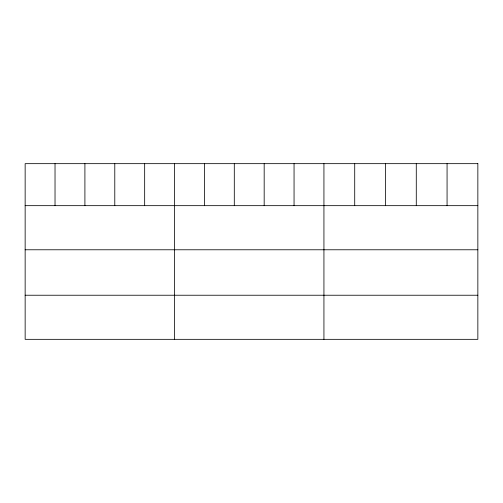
<?xml version="1.0" encoding="UTF-8"?>
<svg xmlns="http://www.w3.org/2000/svg" width="503" height="503" viewBox="0 0 503 503"><rect width="100%" height="100%" fill="white"/><g stroke="black" fill="none" stroke-linecap="round" stroke-linejoin="round"><path stroke-width="0.75" d="M25.15 205.664L477.85 205.664M25.15 249.777L477.85 249.777M25.15 295.23L477.85 295.23M447.066 163.664L447.066 205.664M416.283 163.664L416.283 205.664M385.499 163.664L385.499 205.664M354.716 163.664L354.716 205.664M323.932 163.664L323.932 339.336M294.054 163.664L294.054 205.664M264.176 163.664L264.176 205.664M234.297 163.664L234.297 205.664M204.419 163.664L204.419 205.664M174.541 163.664L174.541 339.336M144.663 163.664L144.663 205.664M114.785 163.664L114.785 205.664M84.906 163.664L84.906 205.664M55.028 163.664L55.028 205.664M477.85 163.664L25.15 163.664L25.15 339.336L477.85 339.336L477.85 163.664"/></g></svg>
